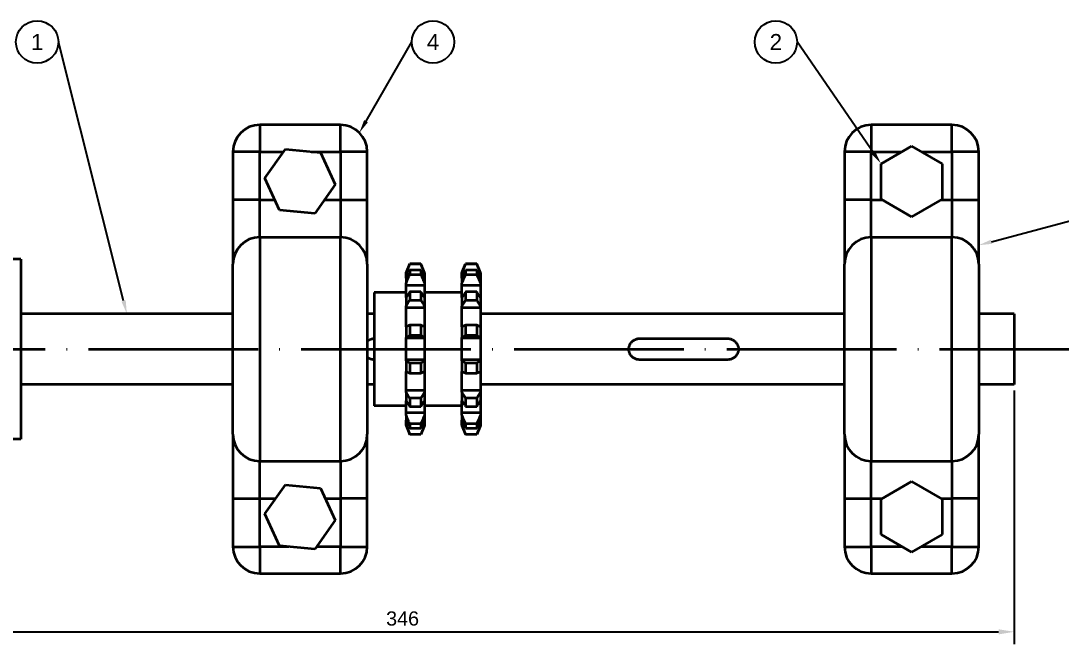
# Paper-space layout 'Intermittent Roller Sub Assy. of Washer' of a CAD drawing. Header units: millimetres. Extents: x -10 to 420, y -10 to 297.
# Drawn here: x 90 to 237.2, y 144.8 to 233.1 of the extents above; entities that cross this region are included whole.
import ezdxf
from ezdxf import colors
from ezdxf.entities.mleader import LeaderData, LeaderLine
from ezdxf.enums import TextEntityAlignment as Align
from ezdxf.math import Vec2, Vec3

# ---------------------------------------------------------------- set-up
doc = ezdxf.new("R2010")
doc.units = ezdxf.units.MM
doc.linetypes.add('ACAD_ISO04W100', pattern=[30, 24, -3, 0, -3])
doc.linetypes.add('ACAD_ISO09W100', pattern=[45, 24, -3, 6, -3, 6, -3])
for name, color, linetype, lineweight in [('Dimensions', 5, 'Continuous', 25), ('Section View Lines', 7, 'ACAD_ISO09W100', 70), ('Tangent Edges', 7, 'Continuous', 50), ('Visible Edges', 7, 'Continuous', 50)]:
    doc.layers.add(name, color=color, linetype=linetype, lineweight=lineweight)
doc.styles.get("Standard").update_dxf_attribs({"font": 'arial.ttf'})
doc.dimstyles.new('ISO Style 2', dxfattribs={"dimtxt": 2, "dimasz": 2.2, "dimexe": 1.75, "dimexo": 0.85, "dimgap": 0.85, "dimtad": 1, "dimdec": 0, "dimlfac": 2, "dimdsep": 46, "dimtxsty": 'Standard', "dimcen": 0, "dimclrd": 256, "dimclre": 256, "dimclrt": 256, "dimadec": 0, "dimazin": 0, "dimtfac": 1, "dimtdec": 0, "dimtmove": 0, "dimatfit": 3, "dimfxl": 1, "dimlwd": -1, "dimlwe": -1, "dimarcsym": 0})

# ---------------------------------------------------------------- blocks, each defined once
blk = doc.blocks.new('2dTransSection0')
at = {"layer": 'Section View Lines', "color": 179, "linetype": 'ACAD_ISO04W100', "lineweight": 35, "true_color": 0x262659}
blk.add_line((43.99, 191.19), (252.78, 191.19), dxfattribs=at)
blk = doc.blocks.new('*D58')
at = {"layer": 'Defpoints', "color": 0, "transparency": 16777216}
for p in [(57.52, 182.33), (230.52, 181.58), (230.52, 146.58)]:
    blk.add_point(p, dxfattribs=at)
at = {"layer": 'Dimensions', "transparency": 16777216}
for p, q in [((57.52, 181.48), (57.52, 144.83)), ((230.52, 180.73), (230.52, 144.83)), ((59.72, 146.58), (228.32, 146.58))]:
    blk.add_line(p, q, dxfattribs=at)
for points in [[(59.72, 146.94), (59.72, 146.21), (57.52, 146.58)], [(228.32, 146.94), (228.32, 146.21), (230.52, 146.58)]]:
    blk.add_solid(points, dxfattribs=at)
at = {"layer": 'Dimensions', "transparency": 16777216, "insert": (144.02, 148.45), "char_height": 2, "attachment_point": 5}
blk.add_mtext('346', dxfattribs=at)
blk = doc.blocks.new('_TagCircle')
at = {"color": 0, "linetype": 'ByBlock', "lineweight": -2, "transparency": 16777216}
blk.add_circle((0, 0), 4, dxfattribs=at)
at = {"layer": 'Dimensions', "color": 0, "transparency": 16777216}
blk.add_attdef('TAGNUMBER', text='', height=3, dxfattribs=at).set_placement((0, -1.5), align=Align.CENTER)

psp = doc.layouts.new('Intermittent Roller Sub Assy. of Washer')

# ---------------------------------------------------------------- linework, layer by layer
at = {"layer": 'Tangent Edges', "color": 179, "linetype": 'Continuous', "lineweight": 35, "true_color": 0x262659}
for p, q in [((135.22, 218.33), (123.82, 218.33)), ((221.72, 218.33), (210.32, 218.33)), ((120.02, 214.53), (120.02, 207.72)), ((139.02, 207.72), (139.02, 214.53)), ((206.52, 214.53), (206.52, 207.72)), ((225.52, 207.72), (225.52, 214.53)), ((120.02, 207.72), (120.02, 198.63)), ((139.02, 198.63), (139.02, 207.72)), ((206.52, 207.72), (206.52, 198.63)), ((225.52, 198.63), (225.52, 207.72)), ((139.02, 198.63), (139.02, 174.53)), ((144.52, 196.96), (144.52, 197.34)), ((145.04, 198.65), (146.6, 198.65)), ((146.6, 197.77), (145.04, 197.77)), ((147.12, 197.34), (147.12, 196.96)), ((154.5, 197.77), (152.94, 197.77)), ((155.02, 197.34), (155.02, 196.96)), ((225.52, 198.63), (225.52, 174.53)), ((144.52, 196.62), (144.52, 196.96)), ((144.52, 195.58), (144.52, 195.94)), ((145.04, 197.14), (146.6, 197.14)), ((147.12, 196.96), (147.12, 196.62)), ((147.12, 195.94), (147.12, 195.58)), ((152.42, 196.62), (152.42, 196.96)), ((152.42, 195.58), (152.42, 195.94)), ((152.94, 197.14), (154.5, 197.14)), ((155.02, 196.96), (155.02, 196.62)), ((155.02, 195.94), (155.02, 195.58)), ((144.52, 193.9), (144.52, 195.58)), ((146.6, 194.68), (145.04, 194.68)), ((147.12, 195.58), (147.12, 193.9)), ((152.42, 193.9), (152.42, 195.58)), ((154.5, 194.68), (152.94, 194.68)), ((155.02, 195.58), (155.02, 193.9)), ((145.04, 193.54), (146.6, 193.54)), ((152.94, 193.54), (154.5, 193.54)), ((144.52, 192.43), (144.52, 192.68)), ((144.52, 189.74), (144.52, 192.43)), ((147.12, 192.68), (147.12, 192.43)), ((147.12, 192.43), (147.12, 189.74)), ((152.42, 192.43), (152.42, 192.68)), ((152.42, 189.74), (152.42, 192.43)), ((155.02, 192.68), (155.02, 192.43)), ((155.02, 192.43), (155.02, 189.74)), ((146.6, 189.98), (145.04, 189.98)), ((154.5, 189.98), (152.94, 189.98)), ((145.04, 188.56), (146.6, 188.56)), ((152.94, 188.56), (154.5, 188.56)), ((144.52, 188.12), (144.52, 188.22)), ((144.52, 185.05), (144.52, 188.12)), ((147.12, 188.22), (147.12, 188.12)), ((147.12, 188.12), (147.12, 185.05)), ((152.42, 188.12), (152.42, 188.22)), ((152.42, 185.05), (152.42, 188.12)), ((155.02, 188.22), (155.02, 188.12)), ((155.02, 188.12), (155.02, 185.05)), ((144.52, 184.95), (144.52, 185.05)), ((146.6, 184.61), (145.04, 184.61)), ((147.12, 185.05), (147.12, 184.95)), ((152.42, 184.95), (152.42, 185.05)), ((154.5, 184.61), (152.94, 184.61)), ((155.02, 185.05), (155.02, 184.95)), ((144.52, 180.74), (144.52, 183.43)), ((145.04, 183.18), (146.6, 183.18)), ((147.12, 183.43), (147.12, 180.74)), ((152.42, 180.74), (152.42, 183.43)), ((152.94, 183.18), (154.5, 183.18)), ((155.02, 183.43), (155.02, 180.74)), ((144.52, 180.48), (144.52, 180.74)), ((146.6, 179.63), (145.04, 179.63)), ((147.12, 180.74), (147.12, 180.48)), ((152.42, 180.48), (152.42, 180.74)), ((154.5, 179.63), (152.94, 179.63)), ((155.02, 180.74), (155.02, 180.48)), ((144.52, 177.58), (144.52, 179.26)), ((145.04, 178.49), (146.6, 178.49)), ((147.12, 179.26), (147.12, 177.58)), ((152.42, 177.58), (152.42, 179.26)), ((152.94, 178.49), (154.5, 178.49)), ((155.02, 179.26), (155.02, 177.58)), ((144.52, 177.23), (144.52, 177.58)), ((147.12, 177.58), (147.12, 177.23)), ((152.42, 177.23), (152.42, 177.58)), ((155.02, 177.58), (155.02, 177.23)), ((144.52, 176.21), (144.52, 176.55)), ((144.52, 175.82), (144.52, 176.21)), ((146.6, 176.03), (145.04, 176.03)), ((145.04, 175.39), (146.6, 175.39)), ((147.12, 176.55), (147.12, 176.21)), ((147.12, 176.21), (147.12, 175.82)), ((152.42, 176.21), (152.42, 176.55)), ((152.42, 175.82), (152.42, 176.21)), ((154.5, 176.03), (152.94, 176.03)), ((152.94, 175.39), (154.5, 175.39)), ((155.02, 176.55), (155.02, 176.21)), ((155.02, 176.21), (155.02, 175.82)), ((120.02, 174.53), (120.02, 165.45)), ((139.02, 165.45), (139.02, 174.53)), ((146.6, 174.51), (145.04, 174.51)), ((154.5, 174.51), (152.94, 174.51)), ((206.52, 174.53), (206.52, 165.45)), ((225.52, 165.45), (225.52, 174.53)), ((120.02, 165.45), (120.02, 158.63)), ((139.02, 158.63), (139.02, 165.45)), ((206.52, 165.45), (206.52, 158.63)), ((225.52, 158.63), (225.52, 165.45)), ((123.82, 154.83), (135.22, 154.83)), ((210.32, 154.83), (221.72, 154.83))]:
    psp.add_line(p, q, dxfattribs=at).dxf.unprotected_set("ltscale", 0)
at = {"layer": 'Tangent Edges', "color": 179, "linetype": 'Continuous', "lineweight": 35, "true_color": 0x1a1a3e}
for p, q in [((123.82, 218.33), (123.82, 214.53)), ((135.22, 214.53), (135.22, 218.33)), ((210.32, 218.33), (210.32, 214.53)), ((221.72, 214.53), (221.72, 218.33)), ((123.82, 214.53), (120.02, 214.53)), ((123.82, 207.72), (123.82, 214.53)), ((123.82, 214.53), (127.19, 214.53)), ((131.11, 214.53), (135.22, 214.53)), ((139.02, 214.53), (135.22, 214.53)), ((135.22, 214.53), (135.22, 207.72)), ((210.32, 214.53), (206.52, 214.53)), ((210.32, 207.72), (210.32, 214.53)), ((210.32, 214.53), (214.64, 214.53)), ((217.41, 214.53), (221.72, 214.53)), ((225.52, 214.53), (221.72, 214.53)), ((221.72, 214.53), (221.72, 207.72)), ((123.82, 207.72), (120.02, 207.72)), ((123.82, 207.72), (125.96, 207.72)), ((123.82, 202.43), (123.82, 207.72)), ((132.97, 207.72), (135.22, 207.72)), ((135.22, 207.72), (135.22, 202.43)), ((135.22, 207.72), (139.02, 207.72)), ((210.32, 207.72), (206.52, 207.72)), ((210.32, 207.72), (211.89, 207.72)), ((210.32, 202.43), (210.32, 207.72)), ((220.15, 207.72), (221.72, 207.72)), ((221.72, 207.72), (221.72, 202.43)), ((221.72, 207.72), (225.52, 207.72)), ((123.82, 202.43), (123.82, 170.73)), ((135.22, 170.73), (135.22, 202.43)), ((210.32, 202.43), (210.32, 170.73)), ((221.72, 170.73), (221.72, 202.43)), ((144.67, 196.96), (144.52, 196.96)), ((147.12, 196.96), (146.97, 196.96)), ((152.57, 196.96), (152.42, 196.96)), ((155.02, 196.96), (154.87, 196.96)), ((147.12, 195.58), (144.52, 195.58)), ((155.02, 195.58), (152.42, 195.58)), ((147.12, 192.43), (144.52, 192.43)), ((155.02, 192.43), (152.42, 192.43)), ((147.12, 188.12), (144.52, 188.12)), ((155.02, 188.12), (152.42, 188.12)), ((147.12, 185.05), (144.52, 185.05)), ((155.02, 185.05), (152.42, 185.05)), ((147.12, 180.74), (144.52, 180.74)), ((155.02, 180.74), (152.42, 180.74)), ((147.12, 177.58), (144.52, 177.58)), ((155.02, 177.58), (152.42, 177.58)), ((144.67, 176.21), (144.52, 176.21)), ((147.12, 176.21), (146.97, 176.21)), ((152.57, 176.21), (152.42, 176.21)), ((155.02, 176.21), (154.87, 176.21)), ((123.82, 165.45), (123.82, 170.73)), ((135.22, 170.73), (135.22, 165.45)), ((210.32, 165.45), (210.32, 170.73)), ((221.72, 170.73), (221.72, 165.45)), ((120.02, 165.45), (123.82, 165.45)), ((123.82, 165.45), (126.07, 165.45)), ((123.82, 158.63), (123.82, 165.45)), ((133.09, 165.45), (135.22, 165.45)), ((135.22, 165.45), (135.22, 158.63)), ((139.02, 165.45), (135.22, 165.45)), ((206.52, 165.45), (210.32, 165.45)), ((210.32, 165.45), (211.89, 165.45)), ((210.32, 158.63), (210.32, 165.45)), ((220.15, 165.45), (221.72, 165.45)), ((221.72, 165.45), (221.72, 158.63)), ((225.52, 165.45), (221.72, 165.45)), ((120.02, 158.63), (123.82, 158.63)), ((127.93, 158.63), (123.82, 158.63)), ((123.82, 158.63), (123.82, 154.83)), ((135.22, 158.63), (131.85, 158.63)), ((135.22, 154.83), (135.22, 158.63)), ((135.22, 158.63), (139.02, 158.63)), ((206.52, 158.63), (210.32, 158.63)), ((214.64, 158.63), (210.32, 158.63)), ((210.32, 158.63), (210.32, 154.83)), ((221.72, 158.63), (217.41, 158.63)), ((221.72, 154.83), (221.72, 158.63)), ((221.72, 158.63), (225.52, 158.63))]:
    psp.add_line(p, q, dxfattribs=at).dxf.unprotected_set("ltscale", 0)
at = {"layer": 'Tangent Edges', "color": 179, "linetype": 'Continuous', "lineweight": 35, "true_color": 0x262659}
for points in [[(144.52, 197.34), (144.54, 197.4), (144.56, 197.45), (144.58, 197.5), (144.6, 197.55), (144.63, 197.6), (144.65, 197.66), (144.67, 197.71), (144.69, 197.76), (144.71, 197.82), (144.73, 197.87), (144.75, 197.92), (144.77, 197.98), (144.8, 198.03), (144.82, 198.09), (144.84, 198.14), (144.86, 198.2), (144.88, 198.25), (144.91, 198.31), (144.93, 198.37), (144.95, 198.42), (144.97, 198.48), (145, 198.54), (145.02, 198.59), (145.04, 198.65)], [(145.04, 197.77), (145.02, 197.72), (145, 197.67), (144.97, 197.62), (144.95, 197.57), (144.93, 197.52), (144.91, 197.47), (144.88, 197.42), (144.86, 197.37), (144.84, 197.32), (144.82, 197.28), (144.8, 197.23), (144.77, 197.18), (144.75, 197.13), (144.73, 197.08), (144.71, 197.04), (144.69, 196.99), (144.67, 196.94), (144.65, 196.89), (144.63, 196.85), (144.6, 196.8), (144.58, 196.75), (144.56, 196.71), (144.54, 196.66), (144.52, 196.62)], [(146.6, 198.65), (146.62, 198.59), (146.65, 198.54), (146.67, 198.48), (146.69, 198.42), (146.72, 198.37), (146.74, 198.31), (146.76, 198.25), (146.78, 198.2), (146.8, 198.14), (146.83, 198.09), (146.85, 198.03), (146.87, 197.98), (146.89, 197.92), (146.91, 197.87), (146.93, 197.82), (146.95, 197.76), (146.98, 197.71), (147, 197.66), (147.02, 197.6), (147.04, 197.55), (147.06, 197.5), (147.08, 197.45), (147.1, 197.4), (147.12, 197.34)], [(147.12, 196.62), (147.1, 196.66), (147.08, 196.71), (147.06, 196.75), (147.04, 196.8), (147.02, 196.85), (147, 196.89), (146.98, 196.94), (146.95, 196.99), (146.93, 197.04), (146.91, 197.08), (146.89, 197.13), (146.87, 197.18), (146.85, 197.23), (146.83, 197.28), (146.8, 197.32), (146.78, 197.37), (146.76, 197.42), (146.74, 197.47), (146.72, 197.52), (146.69, 197.57), (146.67, 197.62), (146.65, 197.67), (146.62, 197.72), (146.6, 197.77)], [(152.94, 197.77), (152.92, 197.72), (152.9, 197.67), (152.87, 197.62), (152.85, 197.57), (152.83, 197.52), (152.81, 197.47), (152.78, 197.42), (152.76, 197.37), (152.74, 197.32), (152.72, 197.28), (152.7, 197.23), (152.67, 197.18), (152.65, 197.13), (152.63, 197.08), (152.61, 197.04), (152.59, 196.99), (152.57, 196.94), (152.55, 196.89), (152.53, 196.85), (152.5, 196.8), (152.48, 196.75), (152.46, 196.71), (152.44, 196.66), (152.42, 196.62)], [(155.02, 196.62), (155, 196.66), (154.98, 196.71), (154.96, 196.75), (154.94, 196.8), (154.92, 196.85), (154.9, 196.89), (154.88, 196.94), (154.85, 196.99), (154.83, 197.04), (154.81, 197.08), (154.79, 197.13), (154.77, 197.18), (154.75, 197.23), (154.73, 197.28), (154.7, 197.32), (154.68, 197.37), (154.66, 197.42), (154.64, 197.47), (154.62, 197.52), (154.59, 197.57), (154.57, 197.62), (154.55, 197.67), (154.52, 197.72), (154.5, 197.77)], [(144.52, 195.94), (144.54, 195.99), (144.56, 196.04), (144.58, 196.08), (144.6, 196.13), (144.63, 196.18), (144.65, 196.23), (144.67, 196.28), (144.69, 196.32), (144.71, 196.37), (144.73, 196.42), (144.75, 196.47), (144.77, 196.52), (144.8, 196.57), (144.82, 196.62), (144.84, 196.67), (144.86, 196.72), (144.88, 196.77), (144.91, 196.83), (144.93, 196.88), (144.95, 196.93), (144.97, 196.98), (145, 197.03), (145.02, 197.09), (145.04, 197.14)], [(146.6, 197.14), (146.62, 197.09), (146.65, 197.03), (146.67, 196.98), (146.69, 196.93), (146.72, 196.88), (146.74, 196.83), (146.76, 196.77), (146.78, 196.72), (146.8, 196.67), (146.83, 196.62), (146.85, 196.57), (146.87, 196.52), (146.89, 196.47), (146.91, 196.42), (146.93, 196.37), (146.95, 196.32), (146.98, 196.28), (147, 196.23), (147.02, 196.18), (147.04, 196.13), (147.06, 196.08), (147.08, 196.04), (147.1, 195.99), (147.12, 195.94)], [(152.42, 195.94), (152.44, 195.99), (152.46, 196.04), (152.48, 196.08), (152.5, 196.13), (152.53, 196.18), (152.55, 196.23), (152.57, 196.28), (152.59, 196.32), (152.61, 196.37), (152.63, 196.42), (152.65, 196.47), (152.67, 196.52), (152.7, 196.57), (152.72, 196.62), (152.74, 196.67), (152.76, 196.72), (152.78, 196.77), (152.81, 196.83), (152.83, 196.88), (152.85, 196.93), (152.87, 196.98), (152.9, 197.03), (152.92, 197.09), (152.94, 197.14)], [(154.5, 197.14), (154.52, 197.09), (154.55, 197.03), (154.57, 196.98), (154.59, 196.93), (154.62, 196.88), (154.64, 196.83), (154.66, 196.77), (154.68, 196.72), (154.7, 196.67), (154.73, 196.62), (154.75, 196.57), (154.77, 196.52), (154.79, 196.47), (154.81, 196.42), (154.83, 196.37), (154.85, 196.32), (154.88, 196.28), (154.9, 196.23), (154.92, 196.18), (154.94, 196.13), (154.96, 196.08), (154.98, 196.04), (155, 195.99), (155.02, 195.94)], [(145.04, 194.68), (145.02, 194.64), (145, 194.61), (144.97, 194.58), (144.95, 194.54), (144.93, 194.51), (144.91, 194.48), (144.88, 194.44), (144.86, 194.41), (144.84, 194.38), (144.82, 194.34), (144.8, 194.31), (144.77, 194.28), (144.75, 194.25), (144.73, 194.22), (144.71, 194.18), (144.69, 194.15), (144.67, 194.12), (144.65, 194.09), (144.63, 194.06), (144.6, 194.03), (144.58, 193.99), (144.56, 193.96), (144.54, 193.93), (144.52, 193.9)], [(147.12, 193.9), (147.1, 193.93), (147.08, 193.96), (147.06, 193.99), (147.04, 194.03), (147.02, 194.06), (147, 194.09), (146.98, 194.12), (146.95, 194.15), (146.93, 194.18), (146.91, 194.22), (146.89, 194.25), (146.87, 194.28), (146.85, 194.31), (146.83, 194.34), (146.8, 194.38), (146.78, 194.41), (146.76, 194.44), (146.74, 194.48), (146.72, 194.51), (146.69, 194.54), (146.67, 194.58), (146.65, 194.61), (146.62, 194.64), (146.6, 194.68)], [(152.94, 194.68), (152.92, 194.64), (152.9, 194.61), (152.87, 194.58), (152.85, 194.54), (152.83, 194.51), (152.81, 194.48), (152.78, 194.44), (152.76, 194.41), (152.74, 194.38), (152.72, 194.34), (152.7, 194.31), (152.67, 194.28), (152.65, 194.25), (152.63, 194.22), (152.61, 194.18), (152.59, 194.15), (152.57, 194.12), (152.55, 194.09), (152.53, 194.06), (152.5, 194.03), (152.48, 193.99), (152.46, 193.96), (152.44, 193.93), (152.42, 193.9)], [(155.02, 193.9), (155, 193.93), (154.98, 193.96), (154.96, 193.99), (154.94, 194.03), (154.92, 194.06), (154.9, 194.09), (154.88, 194.12), (154.85, 194.15), (154.83, 194.18), (154.81, 194.22), (154.79, 194.25), (154.77, 194.28), (154.75, 194.31), (154.73, 194.34), (154.7, 194.38), (154.68, 194.41), (154.66, 194.44), (154.64, 194.48), (154.62, 194.51), (154.59, 194.54), (154.57, 194.58), (154.55, 194.61), (154.52, 194.64), (154.5, 194.68)], [(144.52, 192.68), (144.54, 192.72), (144.56, 192.75), (144.58, 192.78), (144.6, 192.82), (144.63, 192.85), (144.65, 192.89), (144.67, 192.92), (144.69, 192.96), (144.71, 192.99), (144.73, 193.03), (144.75, 193.06), (144.77, 193.1), (144.8, 193.13), (144.82, 193.17), (144.84, 193.2), (144.86, 193.24), (144.88, 193.28), (144.91, 193.31), (144.93, 193.35), (144.95, 193.39), (144.97, 193.42), (145, 193.46), (145.02, 193.5), (145.04, 193.54)], [(146.6, 193.54), (146.62, 193.5), (146.65, 193.46), (146.67, 193.42), (146.69, 193.39), (146.72, 193.35), (146.74, 193.31), (146.76, 193.28), (146.78, 193.24), (146.8, 193.2), (146.83, 193.17), (146.85, 193.13), (146.87, 193.1), (146.89, 193.06), (146.91, 193.03), (146.93, 192.99), (146.95, 192.96), (146.98, 192.92), (147, 192.89), (147.02, 192.85), (147.04, 192.82), (147.06, 192.78), (147.08, 192.75), (147.1, 192.72), (147.12, 192.68)], [(152.42, 192.68), (152.44, 192.72), (152.46, 192.75), (152.48, 192.78), (152.5, 192.82), (152.53, 192.85), (152.55, 192.89), (152.57, 192.92), (152.59, 192.96), (152.61, 192.99), (152.63, 193.03), (152.65, 193.06), (152.67, 193.1), (152.7, 193.13), (152.72, 193.17), (152.74, 193.2), (152.76, 193.24), (152.78, 193.28), (152.81, 193.31), (152.83, 193.35), (152.85, 193.39), (152.87, 193.42), (152.9, 193.46), (152.92, 193.5), (152.94, 193.54)], [(154.5, 193.54), (154.52, 193.5), (154.55, 193.46), (154.57, 193.42), (154.59, 193.39), (154.62, 193.35), (154.64, 193.31), (154.66, 193.28), (154.68, 193.24), (154.7, 193.2), (154.73, 193.17), (154.75, 193.13), (154.77, 193.1), (154.79, 193.06), (154.81, 193.03), (154.83, 192.99), (154.85, 192.96), (154.88, 192.92), (154.9, 192.89), (154.92, 192.85), (154.94, 192.82), (154.96, 192.78), (154.98, 192.75), (155, 192.72), (155.02, 192.68)], [(145.04, 189.98), (145.02, 189.97), (145, 189.96), (144.97, 189.95), (144.95, 189.94), (144.93, 189.93), (144.91, 189.92), (144.88, 189.91), (144.86, 189.9), (144.84, 189.89), (144.82, 189.88), (144.8, 189.87), (144.77, 189.86), (144.75, 189.85), (144.73, 189.84), (144.71, 189.83), (144.69, 189.82), (144.67, 189.81), (144.65, 189.8), (144.63, 189.79), (144.6, 189.78), (144.58, 189.77), (144.56, 189.76), (144.54, 189.75), (144.52, 189.74)], [(147.12, 189.74), (147.1, 189.75), (147.08, 189.76), (147.06, 189.77), (147.04, 189.78), (147.02, 189.79), (147, 189.8), (146.98, 189.81), (146.95, 189.82), (146.93, 189.83), (146.91, 189.84), (146.89, 189.85), (146.87, 189.86), (146.85, 189.87), (146.83, 189.88), (146.8, 189.89), (146.78, 189.9), (146.76, 189.91), (146.74, 189.92), (146.72, 189.93), (146.69, 189.94), (146.67, 189.95), (146.65, 189.96), (146.62, 189.97), (146.6, 189.98)], [(152.94, 189.98), (152.92, 189.97), (152.9, 189.96), (152.87, 189.95), (152.85, 189.94), (152.83, 189.93), (152.81, 189.92), (152.78, 189.91), (152.76, 189.9), (152.74, 189.89), (152.72, 189.88), (152.7, 189.87), (152.67, 189.86), (152.65, 189.85), (152.63, 189.84), (152.61, 189.83), (152.59, 189.82), (152.57, 189.81), (152.55, 189.8), (152.53, 189.79), (152.5, 189.78), (152.48, 189.77), (152.46, 189.76), (152.44, 189.75), (152.42, 189.74)], [(155.02, 189.74), (155, 189.75), (154.98, 189.76), (154.96, 189.77), (154.94, 189.78), (154.92, 189.79), (154.9, 189.8), (154.88, 189.81), (154.85, 189.82), (154.83, 189.83), (154.81, 189.84), (154.79, 189.85), (154.77, 189.86), (154.75, 189.87), (154.73, 189.88), (154.7, 189.89), (154.68, 189.9), (154.66, 189.91), (154.64, 189.92), (154.62, 189.93), (154.59, 189.94), (154.57, 189.95), (154.55, 189.96), (154.52, 189.97), (154.5, 189.98)], [(144.52, 188.22), (144.54, 188.23), (144.56, 188.24), (144.58, 188.26), (144.6, 188.27), (144.63, 188.28), (144.65, 188.3), (144.67, 188.31), (144.69, 188.33), (144.71, 188.34), (144.73, 188.35), (144.75, 188.37), (144.77, 188.38), (144.8, 188.4), (144.82, 188.41), (144.84, 188.42), (144.86, 188.44), (144.88, 188.45), (144.91, 188.47), (144.93, 188.48), (144.95, 188.5), (144.97, 188.51), (145, 188.53), (145.02, 188.54), (145.04, 188.56)], [(146.6, 188.56), (146.62, 188.54), (146.65, 188.53), (146.67, 188.51), (146.69, 188.5), (146.72, 188.48), (146.74, 188.47), (146.76, 188.45), (146.78, 188.44), (146.8, 188.42), (146.83, 188.41), (146.85, 188.4), (146.87, 188.38), (146.89, 188.37), (146.91, 188.35), (146.93, 188.34), (146.95, 188.33), (146.98, 188.31), (147, 188.3), (147.02, 188.28), (147.04, 188.27), (147.06, 188.26), (147.08, 188.24), (147.1, 188.23), (147.12, 188.22)], [(152.42, 188.22), (152.44, 188.23), (152.46, 188.24), (152.48, 188.26), (152.5, 188.27), (152.53, 188.28), (152.55, 188.3), (152.57, 188.31), (152.59, 188.33), (152.61, 188.34), (152.63, 188.35), (152.65, 188.37), (152.67, 188.38), (152.7, 188.4), (152.72, 188.41), (152.74, 188.42), (152.76, 188.44), (152.78, 188.45), (152.81, 188.47), (152.83, 188.48), (152.85, 188.5), (152.87, 188.51), (152.9, 188.53), (152.92, 188.54), (152.94, 188.56)], [(154.5, 188.56), (154.52, 188.54), (154.55, 188.53), (154.57, 188.51), (154.59, 188.5), (154.62, 188.48), (154.64, 188.47), (154.66, 188.45), (154.68, 188.44), (154.7, 188.42), (154.73, 188.41), (154.75, 188.4), (154.77, 188.38), (154.79, 188.37), (154.81, 188.35), (154.83, 188.34), (154.85, 188.33), (154.88, 188.31), (154.9, 188.3), (154.92, 188.28), (154.94, 188.27), (154.96, 188.26), (154.98, 188.24), (155, 188.23), (155.02, 188.22)], [(145.04, 184.61), (145.02, 184.63), (145, 184.64), (144.97, 184.65), (144.95, 184.67), (144.93, 184.68), (144.91, 184.7), (144.88, 184.71), (144.86, 184.73), (144.84, 184.74), (144.82, 184.76), (144.8, 184.77), (144.77, 184.78), (144.75, 184.8), (144.73, 184.81), (144.71, 184.83), (144.69, 184.84), (144.67, 184.85), (144.65, 184.87), (144.63, 184.88), (144.6, 184.89), (144.58, 184.91), (144.56, 184.92), (144.54, 184.94), (144.52, 184.95)], [(147.12, 184.95), (147.1, 184.94), (147.08, 184.92), (147.06, 184.91), (147.04, 184.89), (147.02, 184.88), (147, 184.87), (146.98, 184.85), (146.95, 184.84), (146.93, 184.83), (146.91, 184.81), (146.89, 184.8), (146.87, 184.78), (146.85, 184.77), (146.83, 184.76), (146.8, 184.74), (146.78, 184.73), (146.76, 184.71), (146.74, 184.7), (146.72, 184.68), (146.69, 184.67), (146.67, 184.65), (146.65, 184.64), (146.62, 184.63), (146.6, 184.61)], [(152.94, 184.61), (152.92, 184.63), (152.9, 184.64), (152.87, 184.65), (152.85, 184.67), (152.83, 184.68), (152.81, 184.7), (152.78, 184.71), (152.76, 184.73), (152.74, 184.74), (152.72, 184.76), (152.7, 184.77), (152.67, 184.78), (152.65, 184.8), (152.63, 184.81), (152.61, 184.83), (152.59, 184.84), (152.57, 184.85), (152.55, 184.87), (152.53, 184.88), (152.5, 184.89), (152.48, 184.91), (152.46, 184.92), (152.44, 184.94), (152.42, 184.95)], [(155.02, 184.95), (155, 184.94), (154.98, 184.92), (154.96, 184.91), (154.94, 184.89), (154.92, 184.88), (154.9, 184.87), (154.88, 184.85), (154.85, 184.84), (154.83, 184.83), (154.81, 184.81), (154.79, 184.8), (154.77, 184.78), (154.75, 184.77), (154.73, 184.76), (154.7, 184.74), (154.68, 184.73), (154.66, 184.71), (154.64, 184.7), (154.62, 184.68), (154.59, 184.67), (154.57, 184.65), (154.55, 184.64), (154.52, 184.63), (154.5, 184.61)], [(144.52, 183.43), (144.54, 183.42), (144.56, 183.41), (144.58, 183.4), (144.6, 183.39), (144.63, 183.38), (144.65, 183.37), (144.67, 183.36), (144.69, 183.35), (144.71, 183.34), (144.73, 183.33), (144.75, 183.32), (144.77, 183.31), (144.8, 183.3), (144.82, 183.29), (144.84, 183.28), (144.86, 183.27), (144.88, 183.26), (144.91, 183.25), (144.93, 183.24), (144.95, 183.23), (144.97, 183.22), (145, 183.21), (145.02, 183.2), (145.04, 183.18)], [(146.6, 183.18), (146.62, 183.2), (146.65, 183.21), (146.67, 183.22), (146.69, 183.23), (146.72, 183.24), (146.74, 183.25), (146.76, 183.26), (146.78, 183.27), (146.8, 183.28), (146.83, 183.29), (146.85, 183.3), (146.87, 183.31), (146.89, 183.32), (146.91, 183.33), (146.93, 183.34), (146.95, 183.35), (146.98, 183.36), (147, 183.37), (147.02, 183.38), (147.04, 183.39), (147.06, 183.4), (147.08, 183.41), (147.1, 183.42), (147.12, 183.43)], [(152.42, 183.43), (152.44, 183.42), (152.46, 183.41), (152.48, 183.4), (152.5, 183.39), (152.53, 183.38), (152.55, 183.37), (152.57, 183.36), (152.59, 183.35), (152.61, 183.34), (152.63, 183.33), (152.65, 183.32), (152.67, 183.31), (152.7, 183.3), (152.72, 183.29), (152.74, 183.28), (152.76, 183.27), (152.78, 183.26), (152.81, 183.25), (152.83, 183.24), (152.85, 183.23), (152.87, 183.22), (152.9, 183.21), (152.92, 183.2), (152.94, 183.18)], [(154.5, 183.18), (154.52, 183.2), (154.55, 183.21), (154.57, 183.22), (154.59, 183.23), (154.62, 183.24), (154.64, 183.25), (154.66, 183.26), (154.68, 183.27), (154.7, 183.28), (154.73, 183.29), (154.75, 183.3), (154.77, 183.31), (154.79, 183.32), (154.81, 183.33), (154.83, 183.34), (154.85, 183.35), (154.88, 183.36), (154.9, 183.37), (154.92, 183.38), (154.94, 183.39), (154.96, 183.4), (154.98, 183.41), (155, 183.42), (155.02, 183.43)], [(145.04, 179.63), (145.02, 179.67), (145, 179.71), (144.97, 179.74), (144.95, 179.78), (144.93, 179.82), (144.91, 179.85), (144.88, 179.89), (144.86, 179.93), (144.84, 179.96), (144.82, 180), (144.8, 180.03), (144.77, 180.07), (144.75, 180.1), (144.73, 180.14), (144.71, 180.17), (144.69, 180.21), (144.67, 180.24), (144.65, 180.28), (144.63, 180.31), (144.6, 180.35), (144.58, 180.38), (144.56, 180.42), (144.54, 180.45), (144.52, 180.48)], [(147.12, 180.48), (147.1, 180.45), (147.08, 180.42), (147.06, 180.38), (147.04, 180.35), (147.02, 180.31), (147, 180.28), (146.98, 180.24), (146.95, 180.21), (146.93, 180.17), (146.91, 180.14), (146.89, 180.1), (146.87, 180.07), (146.85, 180.03), (146.83, 180), (146.8, 179.96), (146.78, 179.93), (146.76, 179.89), (146.74, 179.85), (146.72, 179.82), (146.69, 179.78), (146.67, 179.74), (146.65, 179.71), (146.62, 179.67), (146.6, 179.63)], [(152.94, 179.63), (152.92, 179.67), (152.9, 179.71), (152.87, 179.74), (152.85, 179.78), (152.83, 179.82), (152.81, 179.85), (152.78, 179.89), (152.76, 179.93), (152.74, 179.96), (152.72, 180), (152.7, 180.03), (152.67, 180.07), (152.65, 180.1), (152.63, 180.14), (152.61, 180.17), (152.59, 180.21), (152.57, 180.24), (152.55, 180.28), (152.53, 180.31), (152.5, 180.35), (152.48, 180.38), (152.46, 180.42), (152.44, 180.45), (152.42, 180.48)], [(155.02, 180.48), (155, 180.45), (154.98, 180.42), (154.96, 180.38), (154.94, 180.35), (154.92, 180.31), (154.9, 180.28), (154.88, 180.24), (154.85, 180.21), (154.83, 180.17), (154.81, 180.14), (154.79, 180.1), (154.77, 180.07), (154.75, 180.03), (154.73, 180), (154.7, 179.96), (154.68, 179.93), (154.66, 179.89), (154.64, 179.85), (154.62, 179.82), (154.59, 179.78), (154.57, 179.74), (154.55, 179.71), (154.52, 179.67), (154.5, 179.63)], [(144.52, 179.26), (144.54, 179.23), (144.56, 179.2), (144.58, 179.17), (144.6, 179.14), (144.63, 179.11), (144.65, 179.08), (144.67, 179.05), (144.69, 179.01), (144.71, 178.98), (144.73, 178.95), (144.75, 178.92), (144.77, 178.89), (144.8, 178.85), (144.82, 178.82), (144.84, 178.79), (144.86, 178.76), (144.88, 178.72), (144.91, 178.69), (144.93, 178.66), (144.95, 178.62), (144.97, 178.59), (145, 178.56), (145.02, 178.52), (145.04, 178.49)], [(146.6, 178.49), (146.62, 178.52), (146.65, 178.56), (146.67, 178.59), (146.69, 178.62), (146.72, 178.66), (146.74, 178.69), (146.76, 178.72), (146.78, 178.76), (146.8, 178.79), (146.83, 178.82), (146.85, 178.85), (146.87, 178.89), (146.89, 178.92), (146.91, 178.95), (146.93, 178.98), (146.95, 179.01), (146.98, 179.05), (147, 179.08), (147.02, 179.11), (147.04, 179.14), (147.06, 179.17), (147.08, 179.2), (147.1, 179.23), (147.12, 179.26)], [(152.42, 179.26), (152.44, 179.23), (152.46, 179.2), (152.48, 179.17), (152.5, 179.14), (152.53, 179.11), (152.55, 179.08), (152.57, 179.05), (152.59, 179.01), (152.61, 178.98), (152.63, 178.95), (152.65, 178.92), (152.67, 178.89), (152.7, 178.85), (152.72, 178.82), (152.74, 178.79), (152.76, 178.76), (152.78, 178.72), (152.81, 178.69), (152.83, 178.66), (152.85, 178.62), (152.87, 178.59), (152.9, 178.56), (152.92, 178.52), (152.94, 178.49)], [(154.5, 178.49), (154.52, 178.52), (154.55, 178.56), (154.57, 178.59), (154.59, 178.62), (154.62, 178.66), (154.64, 178.69), (154.66, 178.72), (154.68, 178.76), (154.7, 178.79), (154.73, 178.82), (154.75, 178.85), (154.77, 178.89), (154.79, 178.92), (154.81, 178.95), (154.83, 178.98), (154.85, 179.01), (154.88, 179.05), (154.9, 179.08), (154.92, 179.11), (154.94, 179.14), (154.96, 179.17), (154.98, 179.2), (155, 179.23), (155.02, 179.26)], [(145.04, 176.03), (145.02, 176.08), (145, 176.13), (144.97, 176.18), (144.95, 176.24), (144.93, 176.29), (144.91, 176.34), (144.88, 176.39), (144.86, 176.44), (144.84, 176.49), (144.82, 176.54), (144.8, 176.59), (144.77, 176.64), (144.75, 176.69), (144.73, 176.74), (144.71, 176.79), (144.69, 176.84), (144.67, 176.89), (144.65, 176.94), (144.63, 176.99), (144.6, 177.03), (144.58, 177.08), (144.56, 177.13), (144.54, 177.18), (144.52, 177.23)], [(147.12, 177.23), (147.1, 177.18), (147.08, 177.13), (147.06, 177.08), (147.04, 177.03), (147.02, 176.99), (147, 176.94), (146.98, 176.89), (146.95, 176.84), (146.93, 176.79), (146.91, 176.74), (146.89, 176.69), (146.87, 176.64), (146.85, 176.59), (146.83, 176.54), (146.8, 176.49), (146.78, 176.44), (146.76, 176.39), (146.74, 176.34), (146.72, 176.29), (146.69, 176.24), (146.67, 176.18), (146.65, 176.13), (146.62, 176.08), (146.6, 176.03)], [(152.94, 176.03), (152.92, 176.08), (152.9, 176.13), (152.87, 176.18), (152.85, 176.24), (152.83, 176.29), (152.81, 176.34), (152.78, 176.39), (152.76, 176.44), (152.74, 176.49), (152.72, 176.54), (152.7, 176.59), (152.67, 176.64), (152.65, 176.69), (152.63, 176.74), (152.61, 176.79), (152.59, 176.84), (152.57, 176.89), (152.55, 176.94), (152.53, 176.99), (152.5, 177.03), (152.48, 177.08), (152.46, 177.13), (152.44, 177.18), (152.42, 177.23)], [(155.02, 177.23), (155, 177.18), (154.98, 177.13), (154.96, 177.08), (154.94, 177.03), (154.92, 176.99), (154.9, 176.94), (154.88, 176.89), (154.85, 176.84), (154.83, 176.79), (154.81, 176.74), (154.79, 176.69), (154.77, 176.64), (154.75, 176.59), (154.73, 176.54), (154.7, 176.49), (154.68, 176.44), (154.66, 176.39), (154.64, 176.34), (154.62, 176.29), (154.59, 176.24), (154.57, 176.18), (154.55, 176.13), (154.52, 176.08), (154.5, 176.03)], [(144.52, 176.55), (144.54, 176.5), (144.56, 176.46), (144.58, 176.41), (144.6, 176.36), (144.63, 176.32), (144.65, 176.27), (144.67, 176.22), (144.69, 176.18), (144.71, 176.13), (144.73, 176.08), (144.75, 176.04), (144.77, 175.99), (144.8, 175.94), (144.82, 175.89), (144.84, 175.84), (144.86, 175.79), (144.88, 175.74), (144.91, 175.69), (144.93, 175.64), (144.95, 175.59), (144.97, 175.54), (145, 175.49), (145.02, 175.44), (145.04, 175.39)], [(145.04, 174.51), (145.02, 174.57), (145, 174.63), (144.97, 174.69), (144.95, 174.74), (144.93, 174.8), (144.91, 174.86), (144.88, 174.91), (144.86, 174.97), (144.84, 175.02), (144.82, 175.08), (144.8, 175.13), (144.77, 175.19), (144.75, 175.24), (144.73, 175.29), (144.71, 175.35), (144.69, 175.4), (144.67, 175.46), (144.65, 175.51), (144.63, 175.56), (144.6, 175.61), (144.58, 175.67), (144.56, 175.72), (144.54, 175.77), (144.52, 175.82)], [(146.6, 175.39), (146.62, 175.44), (146.65, 175.49), (146.67, 175.54), (146.69, 175.59), (146.72, 175.64), (146.74, 175.69), (146.76, 175.74), (146.78, 175.79), (146.8, 175.84), (146.83, 175.89), (146.85, 175.94), (146.87, 175.99), (146.89, 176.04), (146.91, 176.08), (146.93, 176.13), (146.95, 176.18), (146.98, 176.22), (147, 176.27), (147.02, 176.32), (147.04, 176.36), (147.06, 176.41), (147.08, 176.46), (147.1, 176.5), (147.12, 176.55)], [(147.12, 175.82), (147.1, 175.77), (147.08, 175.72), (147.06, 175.67), (147.04, 175.61), (147.02, 175.56), (147, 175.51), (146.98, 175.46), (146.95, 175.4), (146.93, 175.35), (146.91, 175.29), (146.89, 175.24), (146.87, 175.19), (146.85, 175.13), (146.83, 175.08), (146.8, 175.02), (146.78, 174.97), (146.76, 174.91), (146.74, 174.86), (146.72, 174.8), (146.69, 174.74), (146.67, 174.69), (146.65, 174.63), (146.62, 174.57), (146.6, 174.51)], [(152.42, 176.55), (152.44, 176.5), (152.46, 176.46), (152.48, 176.41), (152.5, 176.36), (152.53, 176.32), (152.55, 176.27), (152.57, 176.22), (152.59, 176.18), (152.61, 176.13), (152.63, 176.08), (152.65, 176.04), (152.67, 175.99), (152.7, 175.94), (152.72, 175.89), (152.74, 175.84), (152.76, 175.79), (152.78, 175.74), (152.81, 175.69), (152.83, 175.64), (152.85, 175.59), (152.87, 175.54), (152.9, 175.49), (152.92, 175.44), (152.94, 175.39)], [(152.94, 174.51), (152.92, 174.57), (152.9, 174.63), (152.87, 174.69), (152.85, 174.74), (152.83, 174.8), (152.81, 174.86), (152.78, 174.91), (152.76, 174.97), (152.74, 175.02), (152.72, 175.08), (152.7, 175.13), (152.67, 175.19), (152.65, 175.24), (152.63, 175.29), (152.61, 175.35), (152.59, 175.4), (152.57, 175.46), (152.55, 175.51), (152.53, 175.56), (152.5, 175.61), (152.48, 175.67), (152.46, 175.72), (152.44, 175.77), (152.42, 175.82)], [(154.5, 175.39), (154.52, 175.44), (154.55, 175.49), (154.57, 175.54), (154.59, 175.59), (154.62, 175.64), (154.64, 175.69), (154.66, 175.74), (154.68, 175.79), (154.7, 175.84), (154.73, 175.89), (154.75, 175.94), (154.77, 175.99), (154.79, 176.04), (154.81, 176.08), (154.83, 176.13), (154.85, 176.18), (154.88, 176.22), (154.9, 176.27), (154.92, 176.32), (154.94, 176.36), (154.96, 176.41), (154.98, 176.46), (155, 176.5), (155.02, 176.55)], [(155.02, 175.82), (155, 175.77), (154.98, 175.72), (154.96, 175.67), (154.94, 175.61), (154.92, 175.56), (154.9, 175.51), (154.88, 175.46), (154.85, 175.4), (154.83, 175.35), (154.81, 175.29), (154.79, 175.24), (154.77, 175.19), (154.75, 175.13), (154.73, 175.08), (154.7, 175.02), (154.68, 174.97), (154.66, 174.91), (154.64, 174.86), (154.62, 174.8), (154.59, 174.74), (154.57, 174.69), (154.55, 174.63), (154.52, 174.57), (154.5, 174.51)]]:
    psp.add_lwpolyline(points, dxfattribs=at).dxf.unprotected_set("ltscale", 0)
for centre, start, end in [((123.82, 214.53), 90, 180), ((135.22, 214.53), 0, 90), ((210.32, 214.53), 90, 180), ((221.72, 214.53), 0, 90), ((123.82, 198.63), 90, 180), ((135.22, 198.63), 0, 90), ((210.32, 198.63), 90, 180), ((221.72, 198.63), 0, 90), ((123.82, 174.53), 180, 270), ((135.22, 174.53), 270, 0), ((210.32, 174.53), 180, 270), ((221.72, 174.53), 270, 0), ((123.82, 158.63), 180, 270), ((135.22, 158.63), 270, 0), ((210.32, 158.63), 180, 270), ((221.72, 158.63), 270, 0)]:
    psp.add_arc(centre, 3.8, start, end, dxfattribs=at).dxf.unprotected_set("ltscale", 0)
at = {"layer": 'Visible Edges', "color": 179, "linetype": 'Continuous', "lineweight": 35, "true_color": 0x262659}
for p, q in [((124.54, 210.8), (127.44, 214.88)), ((127.44, 214.88), (132.42, 214.41)), ((211.69, 212.83), (216.02, 215.33)), ((216.02, 215.33), (220.35, 212.83)), ((132.42, 214.41), (134.5, 209.87)), ((211.69, 207.83), (211.69, 212.83)), ((220.35, 212.83), (220.35, 207.83)), ((126.63, 206.26), (124.54, 210.8)), ((134.5, 209.87), (131.61, 205.79)), ((216.02, 205.33), (211.69, 207.83)), ((220.35, 207.83), (216.02, 205.33)), ((131.61, 205.79), (126.63, 206.26)), ((123.82, 202.43), (135.22, 202.43)), ((210.32, 202.43), (221.72, 202.43)), ((90.02, 199.33), (65.02, 199.33)), ((90.02, 199.33), (90.02, 180.33)), ((144.52, 197.37), (145.04, 198.67)), ((145.04, 198.67), (145.04, 198.65)), ((146.6, 198.67), (145.04, 198.67)), ((146.6, 198.67), (146.6, 198.65)), ((147.12, 197.37), (146.6, 198.67)), ((152.42, 197.37), (152.94, 198.67)), ((152.94, 198.67), (152.94, 198.65)), ((154.5, 198.67), (152.94, 198.67)), ((154.5, 198.67), (154.5, 198.65)), ((155.02, 197.37), (154.5, 198.67)), ((120.02, 174.53), (120.02, 198.63)), ((144.52, 197.37), (144.52, 197.34)), ((145.04, 197.77), (145.04, 197.14)), ((146.6, 197.77), (146.6, 197.14)), ((147.12, 197.37), (147.12, 197.34)), ((152.42, 197.37), (152.42, 197.34)), ((152.42, 196.96), (152.42, 197.34)), ((152.94, 198.65), (154.5, 198.65)), ((152.94, 197.77), (152.94, 197.14)), ((154.5, 197.77), (154.5, 197.14)), ((155.02, 197.37), (155.02, 197.34)), ((206.52, 174.53), (206.52, 198.63)), ((144.52, 196.62), (144.52, 195.94)), ((147.12, 196.62), (147.12, 195.94)), ((152.42, 196.62), (152.42, 195.94)), ((155.02, 196.62), (155.02, 195.94)), ((140.02, 194.58), (140.02, 178.58)), ((144.52, 194.58), (140.02, 194.58)), ((145.04, 194.68), (145.04, 193.54)), ((146.6, 194.68), (146.6, 193.54)), ((152.42, 194.58), (147.12, 194.58)), ((152.94, 194.68), (152.94, 193.54)), ((154.5, 194.68), (154.5, 193.54)), ((144.52, 193.9), (144.52, 192.68)), ((147.12, 193.9), (147.12, 192.68)), ((152.42, 193.9), (152.42, 192.68)), ((155.02, 193.9), (155.02, 192.68)), ((120.02, 191.58), (90.02, 191.58)), ((140.02, 191.58), (139.02, 191.58)), ((206.52, 191.58), (155.02, 191.58)), ((230.52, 191.58), (225.52, 191.58)), ((230.52, 191.58), (230.52, 181.58)), ((145.04, 189.98), (145.04, 188.56)), ((146.6, 189.98), (146.6, 188.56)), ((152.94, 189.98), (152.94, 188.56)), ((154.5, 189.98), (154.5, 188.56)), ((144.52, 189.74), (144.52, 188.22)), ((147.12, 189.74), (147.12, 188.22)), ((152.42, 189.74), (152.42, 188.22)), ((155.02, 189.74), (155.02, 188.22)), ((177.52, 188.08), (190.02, 188.08)), ((144.52, 184.95), (144.52, 183.43)), ((145.04, 184.61), (145.04, 183.18)), ((146.6, 184.61), (146.6, 183.18)), ((147.12, 184.95), (147.12, 183.43)), ((152.42, 184.95), (152.42, 183.43)), ((152.94, 184.61), (152.94, 183.18)), ((154.5, 184.61), (154.5, 183.18)), ((155.02, 184.95), (155.02, 183.43)), ((190.02, 185.08), (177.52, 185.08)), ((120.02, 181.58), (90.02, 181.58)), ((140.02, 181.58), (139.02, 181.58)), ((206.52, 181.58), (155.02, 181.58)), ((230.52, 181.58), (225.52, 181.58)), ((90.02, 180.33), (90.02, 173.83)), ((144.52, 180.48), (144.52, 179.26)), ((145.04, 179.63), (145.04, 178.49)), ((146.6, 179.63), (146.6, 178.49)), ((147.12, 180.48), (147.12, 179.26)), ((152.42, 180.48), (152.42, 179.26)), ((152.94, 179.63), (152.94, 178.49)), ((154.5, 179.63), (154.5, 178.49)), ((155.02, 180.48), (155.02, 179.26)), ((144.52, 178.58), (140.02, 178.58)), ((152.42, 178.58), (147.12, 178.58)), ((144.52, 177.23), (144.52, 176.55)), ((147.12, 177.23), (147.12, 176.55)), ((152.42, 177.23), (152.42, 176.55)), ((155.02, 177.23), (155.02, 176.55)), ((144.52, 175.82), (144.52, 175.79)), ((144.52, 175.79), (145.04, 174.49)), ((145.04, 176.03), (145.04, 175.39)), ((146.6, 176.03), (146.6, 175.39)), ((147.12, 175.79), (146.6, 174.49)), ((147.12, 175.82), (147.12, 175.79)), ((152.42, 175.82), (152.42, 175.79)), ((152.42, 175.79), (152.94, 174.49)), ((152.94, 176.03), (152.94, 175.39)), ((154.5, 176.03), (154.5, 175.39)), ((155.02, 175.79), (154.5, 174.49)), ((155.02, 175.82), (155.02, 175.79)), ((90.02, 173.83), (65.02, 173.83)), ((145.04, 174.51), (145.04, 174.49)), ((146.6, 174.49), (145.04, 174.49)), ((146.6, 174.51), (146.6, 174.49)), ((152.94, 174.51), (152.94, 174.49)), ((154.5, 174.49), (152.94, 174.49)), ((154.5, 174.51), (154.5, 174.49)), ((123.82, 170.73), (135.22, 170.73)), ((210.32, 170.73), (221.72, 170.73)), ((211.69, 165.33), (216.02, 167.83)), ((216.02, 167.83), (220.35, 165.33)), ((124.54, 163.3), (127.44, 167.38)), ((127.44, 167.38), (132.42, 166.91)), ((132.42, 166.91), (134.5, 162.37)), ((211.69, 160.33), (211.69, 165.33)), ((220.35, 165.33), (220.35, 160.33)), ((126.63, 158.76), (124.54, 163.3)), ((134.5, 162.37), (131.61, 158.29)), ((216.02, 157.83), (211.69, 160.33)), ((220.35, 160.33), (216.02, 157.83)), ((131.61, 158.29), (126.63, 158.76))]:
    psp.add_line(p, q, dxfattribs=at).dxf.unprotected_set("ltscale", 0)
for points in [[(152.42, 197.34), (152.44, 197.4), (152.46, 197.45), (152.48, 197.5), (152.5, 197.55), (152.53, 197.6), (152.55, 197.66), (152.57, 197.71), (152.59, 197.76), (152.61, 197.82), (152.63, 197.87), (152.65, 197.92), (152.67, 197.98), (152.7, 198.03), (152.72, 198.09), (152.74, 198.14), (152.76, 198.2), (152.78, 198.25), (152.81, 198.31), (152.83, 198.37), (152.85, 198.42), (152.87, 198.48), (152.9, 198.54), (152.92, 198.59), (152.94, 198.65)], [(154.5, 198.65), (154.52, 198.59), (154.55, 198.54), (154.57, 198.48), (154.59, 198.42), (154.62, 198.37), (154.64, 198.31), (154.66, 198.25), (154.68, 198.2), (154.7, 198.14), (154.73, 198.09), (154.75, 198.03), (154.77, 197.98), (154.79, 197.92), (154.81, 197.87), (154.83, 197.82), (154.85, 197.76), (154.88, 197.71), (154.9, 197.66), (154.92, 197.6), (154.94, 197.55), (154.96, 197.5), (154.98, 197.45), (155, 197.4), (155.02, 197.34)], [(139.02, 187.7), (139.06, 187.73), (139.09, 187.76), (139.13, 187.79), (139.16, 187.81), (139.2, 187.84), (139.24, 187.86), (139.28, 187.89), (139.32, 187.91), (139.36, 187.93), (139.4, 187.95), (139.44, 187.97), (139.49, 187.98), (139.53, 188), (139.57, 188.01), (139.62, 188.03), (139.66, 188.04), (139.71, 188.05), (139.75, 188.06), (139.8, 188.07), (139.84, 188.07), (139.89, 188.08), (139.93, 188.08), (139.98, 188.08), (140.02, 188.08)], [(176.02, 186.58), (176.02, 186.68), (176.03, 186.78), (176.05, 186.87), (176.07, 186.97), (176.1, 187.06), (176.14, 187.16), (176.18, 187.25), (176.23, 187.34), (176.28, 187.42), (176.34, 187.5), (176.4, 187.57), (176.46, 187.64), (176.53, 187.71), (176.6, 187.77), (176.68, 187.83), (176.77, 187.88), (176.86, 187.93), (176.95, 187.97), (177.04, 188), (177.14, 188.03), (177.23, 188.05), (177.33, 188.07), (177.43, 188.08), (177.52, 188.08)], [(190.02, 188.08), (190.12, 188.08), (190.21, 188.07), (190.31, 188.05), (190.41, 188.03), (190.5, 188), (190.6, 187.97), (190.69, 187.93), (190.78, 187.88), (190.86, 187.83), (190.94, 187.77), (191.01, 187.71), (191.08, 187.64), (191.15, 187.57), (191.21, 187.5), (191.27, 187.42), (191.32, 187.34), (191.37, 187.25), (191.41, 187.16), (191.44, 187.06), (191.47, 186.97), (191.49, 186.87), (191.51, 186.78), (191.52, 186.68), (191.52, 186.58)], [(140.02, 185.08), (139.98, 185.08), (139.93, 185.09), (139.89, 185.09), (139.84, 185.09), (139.8, 185.1), (139.75, 185.11), (139.71, 185.12), (139.66, 185.13), (139.62, 185.14), (139.57, 185.15), (139.53, 185.17), (139.49, 185.18), (139.44, 185.2), (139.4, 185.22), (139.36, 185.24), (139.32, 185.26), (139.28, 185.28), (139.24, 185.3), (139.2, 185.33), (139.16, 185.35), (139.13, 185.38), (139.09, 185.41), (139.06, 185.44), (139.02, 185.46)], [(177.52, 185.08), (177.43, 185.09), (177.33, 185.1), (177.23, 185.11), (177.14, 185.13), (177.04, 185.16), (176.95, 185.2), (176.86, 185.24), (176.77, 185.29), (176.68, 185.34), (176.6, 185.4), (176.53, 185.46), (176.46, 185.52), (176.4, 185.59), (176.34, 185.67), (176.28, 185.75), (176.23, 185.83), (176.18, 185.92), (176.14, 186.01), (176.1, 186.1), (176.07, 186.2), (176.05, 186.29), (176.03, 186.39), (176.02, 186.49), (176.02, 186.58)], [(191.52, 186.58), (191.52, 186.49), (191.51, 186.39), (191.49, 186.29), (191.47, 186.2), (191.44, 186.1), (191.41, 186.01), (191.37, 185.92), (191.32, 185.83), (191.27, 185.75), (191.21, 185.67), (191.15, 185.59), (191.08, 185.52), (191.01, 185.46), (190.94, 185.4), (190.86, 185.34), (190.78, 185.29), (190.69, 185.24), (190.6, 185.2), (190.5, 185.16), (190.41, 185.13), (190.31, 185.11), (190.21, 185.1), (190.12, 185.09), (190.02, 185.08)]]:
    psp.add_lwpolyline(points, dxfattribs=at).dxf.unprotected_set("ltscale", 0)

# ---------------------------------------------------------------- block references
at = {"layer": 'Section View Lines'}
psp.add_blockref('2dTransSection0', (-4.61, -4.61), dxfattribs=at)

# ---------------------------------------------------------------- dimensions: what is measured, and where the dimension line sits
at = {"layer": 'Dimensions', "color": 1}
dim = psp.add_linear_dim(base=(230.52, 146.58), p1=(57.52, 182.33), p2=(230.52, 181.58), dimstyle='ISO Style 2', dxfattribs=at)
dim.commit()
dim.dimension.update_dxf_attribs({"geometry": '*D58', "text_midpoint": (144.02, 148.45)})

# ---------------------------------------------------------------- leaders
at = {"layer": 'Dimensions'}
ml = psp.add_multileader_block('Standard', dxfattribs=at)
ml.set_content('_TagCircle', color=256, scale=0.75)
ml.set_attribute('TAGNUMBER', '1', width=0)
ml.set_leader_properties(color=256, linetype='ByLayer', lineweight=-1)
ml.build(insert=Vec2(0, 0))
ml.multileader.update_dxf_attribs({"has_dogleg": 0, "text_right_attachment_type": 6, "dogleg_length": 0.36, "arrow_head_size": 1.88, "scale": 0.75})
ctx = ml.context
ctx.base_point, ctx.scale, ctx.char_height, ctx.arrow_head_size, ctx.landing_gap_size, ctx.plane_origin = Vec3(89.33, 230.06), 0.75, 3, 1.88, 1.5, Vec3(105.02, 191.58)
ctx.right_attachment = 6
notes = []
notes.append((ctx, [(0, (1, 1, 0), (95.6, 230.06), (-1, 0), 0.27, [(0, [(105.02, 191.58)], 0, [])])]))
ctx.block.insert = Vec3(92.33, 230.06)
ml = psp.add_multileader_block('Standard', dxfattribs=at)
ml.set_content('_TagCircle', color=256, scale=0.75)
ml.set_attribute('TAGNUMBER', '4', width=0)
ml.set_leader_properties(color=256, linetype='ByLayer', lineweight=-1)
ml.build(insert=Vec2(0, 0))
ml.multileader.update_dxf_attribs({"has_dogleg": 0, "text_right_attachment_type": 6, "dogleg_length": 0.36, "arrow_head_size": 1.88, "scale": 0.75})
ctx = ml.context
ctx.base_point, ctx.scale, ctx.char_height, ctx.arrow_head_size, ctx.landing_gap_size, ctx.plane_origin = Vec3(145.32, 230.06), 0.75, 3, 1.88, 1.5, Vec3(137.91, 217.22)
ctx.right_attachment = 6
notes.append((ctx, [(0, (1, 1, 0), (145.05, 230.06), (1, 0), 0.27, [(0, [(137.91, 217.22)], 0, [])])]))
ctx.block.insert = Vec3(148.32, 230.06)
ml = psp.add_multileader_block('Standard', dxfattribs=at)
ml.set_content('_TagCircle', color=256, scale=0.75)
ml.set_attribute('TAGNUMBER', '2', width=0)
ml.set_leader_properties(color=256, linetype='ByLayer', lineweight=-1)
ml.build(insert=Vec2(0, 0))
ml.multileader.update_dxf_attribs({"has_dogleg": 0, "text_right_attachment_type": 6, "dogleg_length": 0.36, "arrow_head_size": 1.88, "scale": 0.75})
ctx = ml.context
ctx.base_point, ctx.scale, ctx.char_height, ctx.arrow_head_size, ctx.landing_gap_size, ctx.plane_origin = Vec3(193.82, 230.06), 0.75, 3, 1.88, 1.5, Vec3(211.69, 212.83)
ctx.right_attachment = 6
notes.append((ctx, [(0, (1, 1, 0), (200.09, 230.06), (-1, 0), 0.27, [(0, [(211.69, 212.83)], 0, [])])]))
ctx.block.insert = Vec3(196.82, 230.06)
ml = psp.add_multileader_block('Standard', dxfattribs=at)
ml.set_content('_TagCircle', color=256, scale=0.75)
ml.set_attribute('TAGNUMBER', '4', width=0)
ml.set_leader_properties(color=256, linetype='ByLayer', lineweight=-1)
ml.build(insert=Vec2(0, 0))
ml.multileader.update_dxf_attribs({"has_dogleg": 0, "text_right_attachment_type": 6, "dogleg_length": 0.36, "arrow_head_size": 1.88, "scale": 0.75})
ctx = ml.context
ctx.base_point, ctx.scale, ctx.char_height, ctx.arrow_head_size, ctx.landing_gap_size, ctx.plane_origin = Vec3(242.08, 205.74), 0.75, 3, 1.88, 1.5, Vec3(225.52, 201.3)
ctx.right_attachment = 6
notes.append((ctx, [(0, (1, 1, 0), (241.81, 205.74), (1, 0), 0.27, [(0, [(225.52, 201.3)], 0, [])])]))
ctx.block.insert = Vec3(245.08, 205.74)
for ctx, leaders in notes:
    for number, flags, end, landing, length, lines in leaders:
        leader = LeaderData()
        leader.index, (leader.has_last_leader_line, leader.has_dogleg_vector, leader.attachment_direction) = number, flags
        leader.last_leader_point, leader.dogleg_vector, leader.dogleg_length = Vec3(end), Vec3(landing), length
        for number, points, colour, breaks in lines:
            line = LeaderLine()
            line.index, line.vertices, line.color, line.breaks = number, Vec3.list(points), colors.encode_raw_color(colour), breaks
            leader.lines.append(line)
        ctx.leaders.append(leader)

doc.saveas('drawing.dxf')
